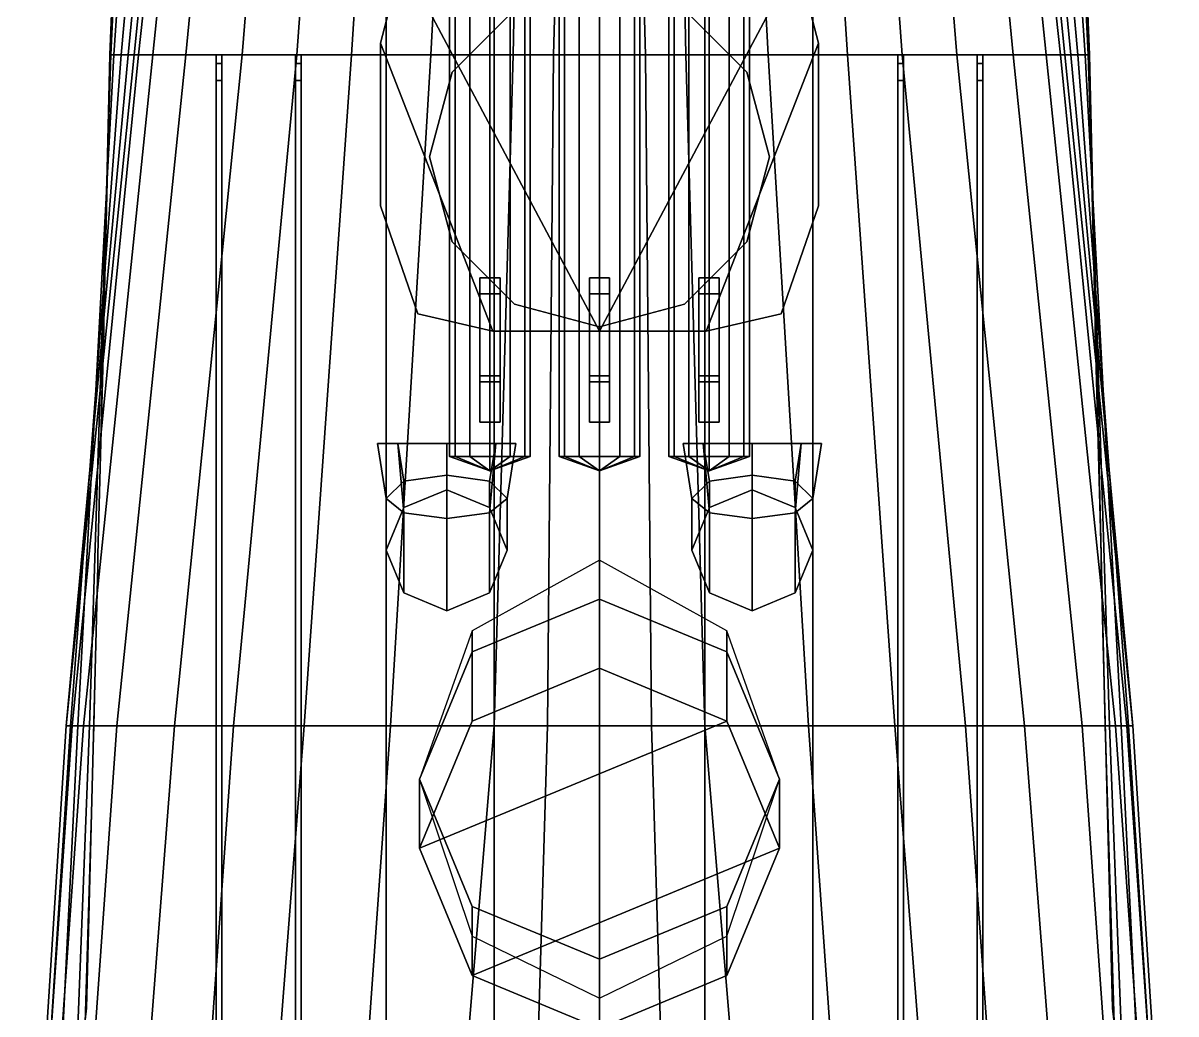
# Model space of a CAD drawing. Header units: millimetres. Extents: x -5 to 5, y -86 to 49.
# Drawn here: x -4 to 4, y 13.91 to 20.79 of the extents above; entities that cross this region are included whole.
import ezdxf

# ---------------------------------------------------------------- set-up
doc = ezdxf.new("R2010")
doc.units = ezdxf.units.MM
for name, color, linetype in [('deck', 3, 'Continuous'), ('drawing', 9, 'Continuous'), ('h2', 6, 'Continuous'), ('railings', 6, 'Continuous'), ('rails', 4, 'Continuous'), ('superstructure', 2, 'Continuous'), ('turret', 2, 'Continuous')]:
    doc.layers.add(name, color=color, linetype=linetype)

msp = doc.modelspace()

# ---------------------------------------------------------------- linework, layer by layer
for points in [[(0, 20.57, -3.3), (0, 25.23, -3.21), (0.19, 25.23, -3.21), (0.32, 20.57, -3.21)], [(0.32, 20.57, -3.21), (0.19, 25.23, -3.21), (0.51, 25.23, -3.12), (0.6, 20.57, -3.12)], [(0.6, 20.57, -3.12), (0.51, 25.23, -3.12), (0.92, 25.23, -2.9), (1.17, 20.57, -2.9)], [(1.17, 20.57, -2.9), (0.92, 25.23, -2.9), (1.42, 25.23, -2.61), (1.72, 20.57, -2.61)], [(1.72, 20.57, -2.61), (1.42, 25.23, -2.61), (1.76, 25.23, -2.29), (2.1, 20.57, -2.29)], [(2.1, 20.57, -2.29), (1.76, 25.23, -2.29), (2.1, 25.23, -1.91), (2.48, 20.57, -1.91)], [(2.48, 20.57, -1.91), (2.1, 25.23, -1.91), (2.42, 25.23, -1.38), (2.87, 20.57, -1.38)], [(2.87, 20.57, -1.38), (2.42, 25.23, -1.38), (2.62, 25.23, -0.83), (3.1, 20.57, -0.83)], [(3.1, 20.57, -0.83), (2.62, 25.23, -0.83), (2.69, 25.23, -0.53), (3.2, 20.57, -0.53)], [(3.2, 20.57, -0.53), (2.69, 25.23, -0.53), (2.76, 25.23, -0.25), (3.23, 20.57, -0.25)], [(3.23, 20.57, -0.25), (2.76, 25.23, -0.25), (2.82, 25.23), (3.27, 20.57)], [(3.27, 20.57), (2.82, 25.23), (2.9, 25.23, 0.42), (3.32, 20.57, 0.42)], [(3.32, 20.57, 0.42), (2.9, 25.23, 0.42), (3.05, 25.23, 1.35), (3.37, 20.57, 1.35)], [(3.37, 20.57, 1.35), (3.05, 25.23, 1.35), (3.17, 25.23, 2.2), (3.39, 20.57, 2.2)], [(3.39, 20.57, 2.2), (3.17, 25.23, 2.2), (3.21, 25.23, 2.54), (3.4, 20.57, 2.54)], [(-1.48, -24.92, 18.17), (-1.48, 22.95, 18.14), (-1.48, 22.95, 18.08), (-1.48, -24.92, 18.11)], [(-1.48, -24.92, 18.11), (-1.48, 22.95, 18.08), (-1.48, 22.95, 18.14), (-1.48, -24.92, 18.17)], [(1.48, -24.92, 18.17), (1.48, 22.95, 18.14), (1.48, 22.95, 18.08), (1.48, -24.92, 18.11)], [(1.48, -24.92, 18.11), (1.48, 22.95, 18.08), (1.48, 22.95, 18.14), (1.48, -24.92, 18.17)], [(-0.73, -25.77, 24.88), (-0.73, 22.13, 24.88), (-0.73, 22.13, 24.84), (-0.73, -25.77, 24.84)], [(-0.73, -25.77, 24.84), (-0.73, 22.13, 24.84), (-0.73, 22.13, 24.88), (-0.73, -25.77, 24.88)], [(0.73, -25.77, 24.88), (0.73, 22.13, 24.88), (0.73, 22.13, 24.84), (0.73, -25.77, 24.84)], [(0.73, -25.77, 24.84), (0.73, 22.13, 24.84), (0.73, 22.13, 24.88), (0.73, -25.77, 24.88)], [(0, -26.11, 26.91), (0, 21.81, 27.02), (0, 21.82, 26.98), (0, -26.11, 26.87)], [(0, -26.11, 26.87), (0, 21.82, 26.98), (0, 21.81, 27.02), (0, -26.11, 26.91)], [(0, 15.91, -3.3), (0, 20.57, -3.3), (0.32, 20.57, -3.21), (0.36, 15.91, -3.21)], [(0.36, 15.91, -3.21), (0.32, 20.57, -3.21), (0.6, 20.57, -3.12), (0.73, 15.91, -3.12)], [(0.73, 15.91, -3.12), (0.6, 20.57, -3.12), (1.17, 20.57, -2.9), (1.45, 15.91, -2.9)], [(1.45, 15.91, -2.9), (1.17, 20.57, -2.9), (1.72, 20.57, -2.61), (2.05, 15.91, -2.61)], [(2.05, 15.91, -2.61), (1.72, 20.57, -2.61), (2.1, 20.57, -2.29), (2.54, 15.91, -2.29)], [(2.54, 15.91, -2.29), (2.1, 20.57, -2.29), (2.48, 20.57, -1.91), (2.95, 15.91, -1.91)], [(2.95, 15.91, -1.91), (2.48, 20.57, -1.91), (2.87, 20.57, -1.38), (3.35, 15.91, -1.38)], [(3.35, 15.91, -1.38), (2.87, 20.57, -1.38), (3.1, 20.57, -0.83), (3.58, 15.91, -0.83)], [(3.58, 15.91, -0.83), (3.1, 20.57, -0.83), (3.2, 20.57, -0.53), (3.66, 15.91, -0.53)], [(3.66, 15.91, -0.53), (3.2, 20.57, -0.53), (3.23, 20.57, -0.25), (3.7, 15.91, -0.25)], [(3.7, 15.91, -0.25), (3.23, 20.57, -0.25), (3.27, 20.57), (3.7, 15.91)], [(3.7, 15.91), (3.27, 20.57), (3.32, 20.57, 0.42), (3.67, 15.91, 0.42)], [(3.67, 15.91, 0.42), (3.32, 20.57, 0.42), (3.37, 20.57, 1.35), (3.62, 15.91, 1.35)], [(3.62, 15.91, 1.35), (3.37, 20.57, 1.35), (3.39, 20.57, 2.2), (3.54, 15.91, 2.2)], [(3.54, 15.91, 2.2), (3.39, 20.57, 2.2), (3.4, 20.57, 2.54), (3.51, 15.91, 2.54)], [(0, 11.25, -3.3), (0, 15.91, -3.3), (0.36, 15.91, -3.21), (0.5, 11.25, -3.21)], [(0.5, 11.25, -3.21), (0.36, 15.91, -3.21), (0.73, 15.91, -3.12), (1.12, 11.25, -3.12)], [(1.12, 11.25, -3.12), (0.73, 15.91, -3.12), (1.45, 15.91, -2.9), (1.78, 11.25, -2.9)], [(1.78, 11.25, -2.9), (1.45, 15.91, -2.9), (2.05, 15.91, -2.61), (2.41, 11.25, -2.61)], [(2.41, 11.25, -2.61), (2.05, 15.91, -2.61), (2.54, 15.91, -2.29), (2.87, 11.25, -2.29)], [(2.87, 11.25, -2.29), (2.54, 15.91, -2.29), (2.95, 15.91, -1.91), (3.31, 11.25, -1.91)], [(3.31, 11.25, -1.91), (2.95, 15.91, -1.91), (3.35, 15.91, -1.38), (3.68, 11.25, -1.38)], [(3.68, 11.25, -1.38), (3.35, 15.91, -1.38), (3.58, 15.91, -0.83), (3.91, 11.25, -0.83)], [(3.72, 11.25, 2.2), (3.54, 15.91, 2.2), (3.51, 15.91, 2.54), (3.65, 11.25, 2.54)], [(3.85, 11.25, 1.35), (3.62, 15.91, 1.35), (3.54, 15.91, 2.2), (3.72, 11.25, 2.2)], [(3.91, 11.25, -0.83), (3.58, 15.91, -0.83), (3.66, 15.91, -0.53), (3.98, 11.25, -0.53)], [(3.97, 11.25, 0.42), (3.67, 15.91, 0.42), (3.62, 15.91, 1.35), (3.85, 11.25, 1.35)], [(3.98, 11.25, -0.53), (3.66, 15.91, -0.53), (3.7, 15.91, -0.25), (4, 11.25, -0.25)], [(4, 11.25), (3.7, 15.91), (3.67, 15.91, 0.42), (3.97, 11.25, 0.42)], [(4, 11.25, -0.25), (3.7, 15.91, -0.25), (3.7, 15.91), (4, 11.25)]]:
    msp.add_3dface(points)
at = {"layer": 'deck', "color": 3}
for points in [[(3.4, 20.57, 2.54), (3.3172, 22.6, 2.54), (-3.3172, 22.6, 2.54), (-3.4, 20.57, 2.54)], [(3.51, 15.91, 2.54), (3.4, 20.57, 2.54), (-3.4, 20.57, 2.54), (-3.51, 15.91, 2.54)], [(3.65, 11.25, 2.54), (3.51, 15.91, 2.54), (-3.51, 15.91, 2.54), (-3.65, 11.25, 2.54)]]:
    msp.add_3dface(points, dxfattribs=at)
at = {"layer": 'drawing', "extrusion": (1, -1.22461e-16, 0)}
msp.add_line((0, -48.93, -5.93), (0, 48.93, -5.93), dxfattribs=at)
at = {"layer": 'h2'}
for points in [[(-3.39, 20.57, 2.2), (-3.17, 25.23, 2.2), (-3.21, 25.23, 2.54), (-3.4, 20.57, 2.54)], [(-3.37, 20.57, 1.35), (-3.05, 25.23, 1.35), (-3.17, 25.23, 2.2), (-3.39, 20.57, 2.2)], [(-3.32, 20.57, 0.42), (-2.9, 25.23, 0.42), (-3.05, 25.23, 1.35), (-3.37, 20.57, 1.35)], [(-3.27, 20.57), (-2.82, 25.23), (-2.9, 25.23, 0.42), (-3.32, 20.57, 0.42)], [(-3.23, 20.57, -0.25), (-2.76, 25.23, -0.25), (-2.82, 25.23), (-3.27, 20.57)], [(-3.2, 20.57, -0.53), (-2.69, 25.23, -0.53), (-2.76, 25.23, -0.25), (-3.23, 20.57, -0.25)], [(-3.1, 20.57, -0.83), (-2.62, 25.23, -0.83), (-2.69, 25.23, -0.53), (-3.2, 20.57, -0.53)], [(-2.87, 20.57, -1.38), (-2.42, 25.23, -1.38), (-2.62, 25.23, -0.83), (-3.1, 20.57, -0.83)], [(-2.48, 20.57, -1.91), (-2.1, 25.23, -1.91), (-2.42, 25.23, -1.38), (-2.87, 20.57, -1.38)], [(-2.1, 20.57, -2.29), (-1.76, 25.23, -2.29), (-2.1, 25.23, -1.91), (-2.48, 20.57, -1.91)], [(-1.72, 20.57, -2.61), (-1.42, 25.23, -2.61), (-1.76, 25.23, -2.29), (-2.1, 20.57, -2.29)], [(-1.17, 20.57, -2.9), (-0.92, 25.23, -2.9), (-1.42, 25.23, -2.61), (-1.72, 20.57, -2.61)], [(-0.6, 20.57, -3.12), (-0.51, 25.23, -3.12), (-0.92, 25.23, -2.9), (-1.17, 20.57, -2.9)], [(-0.32, 20.57, -3.21), (-0.19, 25.23, -3.21), (-0.51, 25.23, -3.12), (-0.6, 20.57, -3.12)], [(0, 20.57, -3.3), (0, 25.23, -3.21), (-0.19, 25.23, -3.21), (-0.32, 20.57, -3.21)], [(-3.7, 15.91), (-3.27, 20.57), (-3.32, 20.57, 0.42), (-3.67, 15.91, 0.42)], [(-3.7, 15.91, -0.25), (-3.23, 20.57, -0.25), (-3.27, 20.57), (-3.7, 15.91)], [(-3.66, 15.91, -0.53), (-3.2, 20.57, -0.53), (-3.23, 20.57, -0.25), (-3.7, 15.91, -0.25)], [(-3.67, 15.91, 0.42), (-3.32, 20.57, 0.42), (-3.37, 20.57, 1.35), (-3.62, 15.91, 1.35)], [(-3.58, 15.91, -0.83), (-3.1, 20.57, -0.83), (-3.2, 20.57, -0.53), (-3.66, 15.91, -0.53)], [(-3.62, 15.91, 1.35), (-3.37, 20.57, 1.35), (-3.39, 20.57, 2.2), (-3.54, 15.91, 2.2)], [(-3.35, 15.91, -1.38), (-2.87, 20.57, -1.38), (-3.1, 20.57, -0.83), (-3.58, 15.91, -0.83)], [(-3.54, 15.91, 2.2), (-3.39, 20.57, 2.2), (-3.4, 20.57, 2.54), (-3.51, 15.91, 2.54)], [(-2.95, 15.91, -1.91), (-2.48, 20.57, -1.91), (-2.87, 20.57, -1.38), (-3.35, 15.91, -1.38)], [(-2.54, 15.91, -2.29), (-2.1, 20.57, -2.29), (-2.48, 20.57, -1.91), (-2.95, 15.91, -1.91)], [(-2.05, 15.91, -2.61), (-1.72, 20.57, -2.61), (-2.1, 20.57, -2.29), (-2.54, 15.91, -2.29)], [(-1.45, 15.91, -2.9), (-1.17, 20.57, -2.9), (-1.72, 20.57, -2.61), (-2.05, 15.91, -2.61)], [(-0.73, 15.91, -3.12), (-0.6, 20.57, -3.12), (-1.17, 20.57, -2.9), (-1.45, 15.91, -2.9)], [(-0.36, 15.91, -3.21), (-0.32, 20.57, -3.21), (-0.6, 20.57, -3.12), (-0.73, 15.91, -3.12)], [(0, 15.91, -3.3), (0, 20.57, -3.3), (-0.32, 20.57, -3.21), (-0.36, 15.91, -3.21)], [(-4, 11.25), (-3.7, 15.91), (-3.67, 15.91, 0.42), (-3.97, 11.25, 0.42)], [(-4, 11.25, -0.25), (-3.7, 15.91, -0.25), (-3.7, 15.91), (-4, 11.25)], [(-3.98, 11.25, -0.53), (-3.66, 15.91, -0.53), (-3.7, 15.91, -0.25), (-4, 11.25, -0.25)], [(-3.91, 11.25, -0.83), (-3.58, 15.91, -0.83), (-3.66, 15.91, -0.53), (-3.98, 11.25, -0.53)], [(-3.97, 11.25, 0.42), (-3.67, 15.91, 0.42), (-3.62, 15.91, 1.35), (-3.85, 11.25, 1.35)], [(-3.68, 11.25, -1.38), (-3.35, 15.91, -1.38), (-3.58, 15.91, -0.83), (-3.91, 11.25, -0.83)], [(-3.85, 11.25, 1.35), (-3.62, 15.91, 1.35), (-3.54, 15.91, 2.2), (-3.72, 11.25, 2.2)], [(-3.72, 11.25, 2.2), (-3.54, 15.91, 2.2), (-3.51, 15.91, 2.54), (-3.65, 11.25, 2.54)], [(-3.31, 11.25, -1.91), (-2.95, 15.91, -1.91), (-3.35, 15.91, -1.38), (-3.68, 11.25, -1.38)], [(-2.87, 11.25, -2.29), (-2.54, 15.91, -2.29), (-2.95, 15.91, -1.91), (-3.31, 11.25, -1.91)], [(-2.41, 11.25, -2.61), (-2.05, 15.91, -2.61), (-2.54, 15.91, -2.29), (-2.87, 11.25, -2.29)], [(-1.78, 11.25, -2.9), (-1.45, 15.91, -2.9), (-2.05, 15.91, -2.61), (-2.41, 11.25, -2.61)], [(-1.12, 11.25, -3.12), (-0.73, 15.91, -3.12), (-1.45, 15.91, -2.9), (-1.78, 11.25, -2.9)], [(-0.5, 11.25, -3.21), (-0.36, 15.91, -3.21), (-0.73, 15.91, -3.12), (-1.12, 11.25, -3.12)], [(0, 11.25, -3.3), (0, 15.91, -3.3), (-0.36, 15.91, -3.21), (-0.5, 11.25, -3.21)]]:
    msp.add_3dface(points, dxfattribs=at)
at = {"layer": 'railings'}
for points in [[(-3.39, 20.75, 2.54), (-3.38, 20.83, 2.54), (-3.38, 20.83, 3.69), (-3.39, 20.75, 3.69)], [(-3.39, 20.75, 3.69), (-3.38, 20.83, 3.69), (-3.38, 20.83, 2.54), (-3.39, 20.75, 2.54)], [(3.39, 20.75, 2.54), (3.38, 20.83, 2.54), (3.38, 20.83, 3.69), (3.39, 20.75, 3.69)], [(3.39, 20.75, 3.69), (3.38, 20.83, 3.69), (3.38, 20.83, 2.54), (3.39, 20.75, 2.54)], [(-3.44, 18.73, 3.15), (-3.44, 18.73, 3.18), (-3.39, 20.75, 3.18), (-3.39, 20.75, 3.15)], [(-3.39, 20.75, 3.15), (-3.39, 20.75, 3.18), (-3.44, 18.73, 3.18), (-3.44, 18.73, 3.15)], [(-3.39, 20.75, 3.66), (-3.39, 20.75, 3.69), (-3.44, 18.73, 3.69), (-3.44, 18.73, 3.66)], [(-3.44, 18.73, 3.66), (-3.44, 18.73, 3.69), (-3.39, 20.75, 3.69), (-3.39, 20.75, 3.66)], [(3.39, 20.75, 3.66), (3.39, 20.75, 3.69), (3.44, 18.73, 3.69), (3.44, 18.73, 3.66)], [(3.44, 18.73, 3.66), (3.44, 18.73, 3.69), (3.39, 20.75, 3.69), (3.39, 20.75, 3.66)], [(3.39, 20.75, 3.15), (3.39, 20.75, 3.18), (3.44, 18.73, 3.18), (3.44, 18.73, 3.15)], [(3.44, 18.73, 3.15), (3.44, 18.73, 3.18), (3.39, 20.75, 3.18), (3.39, 20.75, 3.15)], [(-3.44, 18.65, 3.69), (-3.44, 18.73, 3.69), (-3.44, 18.73, 2.54), (-3.44, 18.65, 2.54)], [(-3.44, 18.65, 2.54), (-3.44, 18.73, 2.54), (-3.44, 18.73, 3.69), (-3.44, 18.65, 3.69)], [(3.44, 18.65, 2.54), (3.44, 18.73, 2.54), (3.44, 18.73, 3.69), (3.44, 18.65, 3.69)], [(3.44, 18.65, 3.69), (3.44, 18.73, 3.69), (3.44, 18.73, 2.54), (3.44, 18.65, 2.54)], [(-3.44, 18.65, 3.15), (-3.44, 18.65, 3.18), (-3.48, 17.1, 3.18), (-3.48, 17.1, 3.15)], [(-3.48, 17.1, 3.15), (-3.48, 17.1, 3.18), (-3.44, 18.65, 3.18), (-3.44, 18.65, 3.15)], [(-3.48, 17.1, 3.66), (-3.48, 17.1, 3.69), (-3.44, 18.65, 3.69), (-3.44, 18.65, 3.66)], [(-3.44, 18.65, 3.66), (-3.44, 18.65, 3.69), (-3.48, 17.1, 3.69), (-3.48, 17.1, 3.66)], [(3.48, 17.1, 3.66), (3.48, 17.1, 3.69), (3.44, 18.65, 3.69), (3.44, 18.65, 3.66)], [(3.44, 18.65, 3.66), (3.44, 18.65, 3.69), (3.48, 17.1, 3.69), (3.48, 17.1, 3.66)], [(3.48, 17.1, 3.15), (3.48, 17.1, 3.18), (3.44, 18.65, 3.18), (3.44, 18.65, 3.15)], [(3.44, 18.65, 3.15), (3.44, 18.65, 3.18), (3.48, 17.1, 3.18), (3.48, 17.1, 3.15)], [(-3.48, 17.02, 2.54), (-3.48, 17.1, 2.54), (-3.48, 17.1, 3.69), (-3.48, 17.02, 3.69)], [(-3.48, 17.02, 3.69), (-3.48, 17.1, 3.69), (-3.48, 17.1, 2.54), (-3.48, 17.02, 2.54)], [(3.48, 17.02, 3.69), (3.48, 17.1, 3.69), (3.48, 17.1, 2.54), (3.48, 17.02, 2.54)], [(3.48, 17.02, 2.54), (3.48, 17.1, 2.54), (3.48, 17.1, 3.69), (3.48, 17.02, 3.69)], [(-3.56, 13.95, 3.15), (-3.56, 13.95, 3.18), (-3.48, 17.02, 3.18), (-3.48, 17.02, 3.15)], [(-3.48, 17.02, 3.15), (-3.48, 17.02, 3.18), (-3.56, 13.95, 3.18), (-3.56, 13.95, 3.15)], [(-3.48, 17.02, 3.66), (-3.48, 17.02, 3.69), (-3.56, 13.95, 3.69), (-3.56, 13.95, 3.66)], [(-3.56, 13.95, 3.66), (-3.56, 13.95, 3.69), (-3.48, 17.02, 3.69), (-3.48, 17.02, 3.66)], [(3.48, 17.02, 3.66), (3.48, 17.02, 3.69), (3.56, 13.95, 3.69), (3.56, 13.95, 3.66)], [(3.56, 13.95, 3.66), (3.56, 13.95, 3.69), (3.48, 17.02, 3.69), (3.48, 17.02, 3.66)], [(3.48, 17.02, 3.15), (3.48, 17.02, 3.18), (3.56, 13.95, 3.18), (3.56, 13.95, 3.15)], [(3.56, 13.95, 3.15), (3.56, 13.95, 3.18), (3.48, 17.02, 3.18), (3.48, 17.02, 3.15)], [(-3.57, 13.87, 3.69), (-3.56, 13.95, 3.69), (-3.56, 13.95, 2.54), (-3.57, 13.87, 2.54)], [(-3.57, 13.87, 2.54), (-3.56, 13.95, 2.54), (-3.56, 13.95, 3.69), (-3.57, 13.87, 3.69)], [(3.57, 13.87, 2.54), (3.56, 13.95, 2.54), (3.56, 13.95, 3.69), (3.57, 13.87, 3.69)], [(3.57, 13.87, 3.69), (3.56, 13.95, 3.69), (3.56, 13.95, 2.54), (3.57, 13.87, 2.54)]]:
    msp.add_3dface(points, dxfattribs=at)
at = {"layer": 'rails'}
for points in [[(-2.66, 20.39, 2.62), (-2.66, 20.57, 2.54), (-2.66, 15.91, 2.54), (-2.66, 15.91, 2.62)], [(-2.66, 20.57, 2.7), (-2.66, 20.57, 2.54), (-2.66, 20.39, 2.62), (-2.66, 20.51, 2.7)], [(-2.62, 20.51, 2.7), (-2.62, 20.57, 2.7), (-2.66, 20.57, 2.7), (-2.66, 20.51, 2.7)], [(-2.62, 20.57, 2.7), (-2.62, 20.57, 2.54), (-2.66, 20.57, 2.54), (-2.66, 20.57, 2.7)], [(-2.62, 15.91, 2.54), (-2.62, 20.57, 2.54), (-2.62, 20.39, 2.62), (-2.62, 15.91, 2.62)], [(-2.62, 20.39, 2.62), (-2.62, 20.57, 2.54), (-2.62, 20.57, 2.7), (-2.62, 20.51, 2.7)], [(-2.11, 20.39, 2.62), (-2.11, 20.57, 2.54), (-2.11, 15.91, 2.54), (-2.11, 15.91, 2.62)], [(-2.07, 20.51, 2.7), (-2.07, 20.57, 2.7), (-2.11, 20.57, 2.7), (-2.11, 20.51, 2.7)], [(-2.07, 20.57, 2.7), (-2.07, 20.57, 2.54), (-2.11, 20.57, 2.54), (-2.11, 20.57, 2.7)], [(-2.11, 20.57, 2.7), (-2.11, 20.57, 2.54), (-2.11, 20.39, 2.62), (-2.11, 20.51, 2.7)], [(-2.07, 15.91, 2.54), (-2.07, 20.57, 2.54), (-2.07, 20.39, 2.62), (-2.07, 15.91, 2.62)], [(-2.07, 20.39, 2.62), (-2.07, 20.57, 2.54), (-2.07, 20.57, 2.7), (-2.07, 20.51, 2.7)], [(2.07, 20.39, 2.62), (2.07, 20.57, 2.54), (2.07, 15.91, 2.54), (2.07, 15.91, 2.62)], [(2.11, 20.51, 2.7), (2.11, 20.57, 2.7), (2.07, 20.57, 2.7), (2.07, 20.51, 2.7)], [(2.11, 20.57, 2.7), (2.11, 20.57, 2.54), (2.07, 20.57, 2.54), (2.07, 20.57, 2.7)], [(2.07, 20.57, 2.7), (2.07, 20.57, 2.54), (2.07, 20.39, 2.62), (2.07, 20.51, 2.7)], [(2.11, 15.91, 2.54), (2.11, 20.57, 2.54), (2.11, 20.39, 2.62), (2.11, 15.91, 2.62)], [(2.11, 20.39, 2.62), (2.11, 20.57, 2.54), (2.11, 20.57, 2.7), (2.11, 20.51, 2.7)], [(2.62, 20.39, 2.62), (2.62, 20.57, 2.54), (2.62, 15.91, 2.54), (2.62, 15.91, 2.62)], [(2.66, 20.51, 2.7), (2.66, 20.57, 2.7), (2.62, 20.57, 2.7), (2.62, 20.51, 2.7)], [(2.66, 20.57, 2.7), (2.66, 20.57, 2.54), (2.62, 20.57, 2.54), (2.62, 20.57, 2.7)], [(2.62, 20.57, 2.7), (2.62, 20.57, 2.54), (2.62, 20.39, 2.62), (2.62, 20.51, 2.7)], [(2.66, 15.91, 2.54), (2.66, 20.57, 2.54), (2.66, 20.39, 2.62), (2.66, 15.91, 2.62)], [(2.66, 20.39, 2.62), (2.66, 20.57, 2.54), (2.66, 20.57, 2.7), (2.66, 20.51, 2.7)], [(-2.66, 20.51, 2.7), (-2.66, 20.39, 2.62), (-2.62, 20.39, 2.62), (-2.62, 20.51, 2.7)], [(-2.11, 20.51, 2.7), (-2.11, 20.39, 2.62), (-2.07, 20.39, 2.62), (-2.07, 20.51, 2.7)], [(2.07, 20.51, 2.7), (2.07, 20.39, 2.62), (2.11, 20.39, 2.62), (2.11, 20.51, 2.7)], [(2.62, 20.51, 2.7), (2.62, 20.39, 2.62), (2.66, 20.39, 2.62), (2.66, 20.51, 2.7)], [(-2.62, 15.91, 2.62), (-2.62, 20.39, 2.62), (-2.66, 20.39, 2.62), (-2.66, 15.91, 2.62)], [(-2.07, 15.91, 2.62), (-2.07, 20.39, 2.62), (-2.11, 20.39, 2.62), (-2.11, 15.91, 2.62)], [(2.11, 15.91, 2.62), (2.11, 20.39, 2.62), (2.07, 20.39, 2.62), (2.07, 15.91, 2.62)], [(2.66, 15.91, 2.62), (2.66, 20.39, 2.62), (2.62, 20.39, 2.62), (2.62, 15.91, 2.62)], [(-2.66, 15.91, 2.62), (-2.66, 15.91, 2.54), (-2.66, 11.25, 2.54), (-2.66, 11.25, 2.62)], [(-2.62, 11.25, 2.62), (-2.62, 15.91, 2.62), (-2.66, 15.91, 2.62), (-2.66, 11.25, 2.62)], [(-2.62, 11.25, 2.54), (-2.62, 15.91, 2.54), (-2.62, 15.91, 2.62), (-2.62, 11.25, 2.62)], [(-2.11, 15.91, 2.62), (-2.11, 15.91, 2.54), (-2.11, 11.25, 2.54), (-2.11, 11.25, 2.62)], [(-2.07, 11.25, 2.62), (-2.07, 15.91, 2.62), (-2.11, 15.91, 2.62), (-2.11, 11.25, 2.62)], [(-2.07, 11.25, 2.54), (-2.07, 15.91, 2.54), (-2.07, 15.91, 2.62), (-2.07, 11.25, 2.62)], [(2.07, 15.91, 2.62), (2.07, 15.91, 2.54), (2.07, 11.25, 2.54), (2.07, 11.25, 2.62)], [(2.11, 11.25, 2.62), (2.11, 15.91, 2.62), (2.07, 15.91, 2.62), (2.07, 11.25, 2.62)], [(2.11, 11.25, 2.54), (2.11, 15.91, 2.54), (2.11, 15.91, 2.62), (2.11, 11.25, 2.62)], [(2.66, 11.25, 2.62), (2.66, 15.91, 2.62), (2.62, 15.91, 2.62), (2.62, 11.25, 2.62)], [(2.62, 15.91, 2.62), (2.62, 15.91, 2.54), (2.62, 11.25, 2.54), (2.62, 11.25, 2.62)], [(2.66, 11.25, 2.54), (2.66, 15.91, 2.54), (2.66, 15.91, 2.62), (2.66, 11.25, 2.62)]]:
    msp.add_3dface(points, dxfattribs=at)
at = {"layer": 'superstructure'}
for points in [[(1.48, -8.59, 3.44), (1.48, 23.67, 3.44), (-1.48, 23.67, 3.44), (-1.48, -8.59, 3.44)], [(-1.48, 23.67, 3.44), (-1.48, 23.67, 2.54), (-1.48, 20.57, 2.54), (-1.48, 15.91, 3.44)], [(1.48, 20.57, 2.54), (1.48, 23.67, 2.54), (1.48, 23.67, 3.44), (1.48, 15.91, 3.44)], [(-1.48, 15.91, 3.44), (-1.48, 20.57, 2.54), (-1.48, 15.91, 2.54), (-1.48, 15.91, 3.44)], [(1.48, 15.91, 2.54), (1.48, 20.57, 2.54), (1.48, 15.91, 3.44)], [(-1.4, 17.87, 5.39), (-1.54, 17.87, 5.01), (-1.48, 17.49, 5.01), (-1.357, 17.39, 5.39)], [(-1.54, 17.87, 5.01), (-1.4, 17.87, 4.61), (-1.357, 17.61, 4.61), (-1.48, 17.49, 5.01)], [(-1.06, 17.87, 5.53), (-1.4, 17.87, 5.39), (-1.357, 17.39, 5.39), (-1.06, 17.35, 5.53)], [(-1.4, 17.87, 4.61), (-1.06, 17.87, 4.47), (-1.06, 17.65, 4.47), (-1.357, 17.61, 4.61)], [(-0.72, 17.87, 5.39), (-1.06, 17.87, 5.53), (-1.06, 17.35, 5.53), (-0.763, 17.39, 5.39)], [(-1.06, 17.87, 4.47), (-0.72, 17.87, 4.61), (-0.763, 17.61, 4.61), (-1.06, 17.65, 4.47)], [(-0.58, 17.87, 5.01), (-0.72, 17.87, 5.39), (-0.763, 17.39, 5.39), (-0.64, 17.49, 5.01)], [(-0.72, 17.87, 4.61), (-0.58, 17.87, 5.01), (-0.64, 17.49, 5.01), (-0.763, 17.61, 4.61)], [(0.58, 17.87, 5.01), (0.72, 17.87, 4.61), (0.763, 17.61, 4.61), (0.64, 17.49, 5.01)], [(0.72, 17.87, 5.39), (0.58, 17.87, 5.01), (0.64, 17.49, 5.01), (0.763, 17.39, 5.39)], [(0.72, 17.87, 4.61), (1.06, 17.87, 4.47), (1.06, 17.65, 4.47), (0.763, 17.61, 4.61)], [(1.06, 17.87, 5.53), (0.72, 17.87, 5.39), (0.763, 17.39, 5.39), (1.06, 17.35, 5.53)], [(1.06, 17.87, 4.47), (1.4, 17.87, 4.61), (1.357, 17.61, 4.61), (1.06, 17.65, 4.47)], [(1.4, 17.87, 5.39), (1.06, 17.87, 5.53), (1.06, 17.35, 5.53), (1.357, 17.39, 5.39)], [(1.4, 17.87, 4.61), (1.54, 17.87, 5.01), (1.48, 17.49, 5.01), (1.357, 17.61, 4.61)], [(1.54, 17.87, 5.01), (1.4, 17.87, 5.39), (1.357, 17.39, 5.39), (1.48, 17.49, 5.01)], [(-1.357, 17.427, 4.31), (-1.48, 17.13, 4.59), (-1.48, 17.49, 5.01), (-1.357, 17.61, 4.61)], [(-1.06, 17.55, 4.21), (-1.357, 17.427, 4.31), (-1.357, 17.61, 4.61), (-1.06, 17.65, 4.47)], [(-0.763, 17.427, 4.31), (-1.06, 17.55, 4.21), (-1.06, 17.65, 4.47), (-0.763, 17.61, 4.61)], [(-0.64, 17.13, 4.59), (-0.763, 17.427, 4.31), (-0.763, 17.61, 4.61), (-0.64, 17.49, 5.01)], [(0.763, 17.427, 4.31), (0.64, 17.13, 4.59), (0.64, 17.49, 5.01), (0.763, 17.61, 4.61)], [(1.06, 17.55, 4.21), (0.763, 17.427, 4.31), (0.763, 17.61, 4.61), (1.06, 17.65, 4.47)], [(1.357, 17.427, 4.31), (1.06, 17.55, 4.21), (1.06, 17.65, 4.47), (1.357, 17.61, 4.61)], [(1.48, 17.13, 4.59), (1.357, 17.427, 4.31), (1.357, 17.61, 4.61), (1.48, 17.49, 5.01)], [(-1.06, 17.55, 3.44), (-1.357, 17.427, 3.44), (-1.357, 17.427, 4.31), (-1.06, 17.55, 4.21)], [(-0.763, 17.427, 3.44), (-1.06, 17.55, 3.44), (-1.06, 17.55, 4.21), (-0.763, 17.427, 4.31)], [(1.06, 17.55, 3.44), (0.763, 17.427, 3.44), (0.763, 17.427, 4.31), (1.06, 17.55, 4.21)], [(1.357, 17.427, 3.44), (1.06, 17.55, 3.44), (1.06, 17.55, 4.21), (1.357, 17.427, 4.31)], [(-1.48, 17.13, 4.59), (-1.357, 16.833, 4.85), (-1.357, 17.39, 5.39), (-1.48, 17.49, 5.01)], [(-0.763, 16.833, 4.85), (-0.64, 17.13, 4.59), (-0.64, 17.49, 5.01), (-0.763, 17.39, 5.39)], [(0.64, 17.13, 4.59), (0.763, 16.833, 4.85), (0.763, 17.39, 5.39), (0.64, 17.49, 5.01)], [(1.357, 16.833, 4.85), (1.48, 17.13, 4.59), (1.48, 17.49, 5.01), (1.357, 17.39, 5.39)], [(-1.357, 17.427, 3.44), (-1.48, 17.13, 3.44), (-1.48, 17.13, 4.59), (-1.357, 17.427, 4.31)], [(-1.357, 16.833, 4.85), (-1.06, 16.71, 4.95), (-1.06, 17.35, 5.53), (-1.357, 17.39, 5.39)], [(-1.06, 16.71, 4.95), (-0.763, 16.833, 4.85), (-0.763, 17.39, 5.39), (-1.06, 17.35, 5.53)], [(-0.64, 17.13, 3.44), (-0.763, 17.427, 3.44), (-0.763, 17.427, 4.31), (-0.64, 17.13, 4.59)], [(0.763, 17.427, 3.44), (0.64, 17.13, 3.44), (0.64, 17.13, 4.59), (0.763, 17.427, 4.31)], [(0.763, 16.833, 4.85), (1.06, 16.71, 4.95), (1.06, 17.35, 5.53), (0.763, 17.39, 5.39)], [(1.06, 16.71, 4.95), (1.357, 16.833, 4.85), (1.357, 17.39, 5.39), (1.06, 17.35, 5.53)], [(1.48, 17.13, 3.44), (1.357, 17.427, 3.44), (1.357, 17.427, 4.31), (1.48, 17.13, 4.59)], [(-1.48, 17.13, 3.44), (-1.357, 16.833, 3.44), (-1.357, 16.833, 4.85), (-1.48, 17.13, 4.59)], [(-0.763, 16.833, 3.44), (-0.64, 17.13, 3.44), (-0.64, 17.13, 4.59), (-0.763, 16.833, 4.85)], [(0.64, 17.13, 3.44), (0.763, 16.833, 3.44), (0.763, 16.833, 4.85), (0.64, 17.13, 4.59)], [(1.357, 16.833, 3.44), (1.48, 17.13, 3.44), (1.48, 17.13, 4.59), (1.357, 16.833, 4.85)], [(0, 17.06, 3.44), (-0.8839, 16.57, 3.44), (-0.8839, 16.4239, 4.53), (0, 16.79, 4.57)], [(0.8839, 16.57, 3.44), (0, 17.06, 3.44), (0, 16.79, 4.57), (0.8839, 16.4239, 4.53)], [(-1.357, 16.833, 3.44), (-1.06, 16.71, 3.44), (-1.06, 16.71, 4.95), (-1.357, 16.833, 4.85)], [(-1.06, 16.71, 3.44), (-0.763, 16.833, 3.44), (-0.763, 16.833, 4.85), (-1.06, 16.71, 4.95)], [(0.763, 16.833, 3.44), (1.06, 16.71, 3.44), (1.06, 16.71, 4.95), (0.763, 16.833, 4.85)], [(1.06, 16.71, 3.44), (1.357, 16.833, 3.44), (1.357, 16.833, 4.85), (1.06, 16.71, 4.95)], [(0, 16.79, 4.57), (-0.8839, 16.4239, 4.53), (-0.8839, 15.9439, 9.32), (0, 16.31, 9.32)], [(0.8839, 16.4239, 4.53), (0, 16.79, 4.57), (0, 16.31, 9.32), (0.8839, 15.9439, 9.32)], [(-0.8839, 16.57, 3.44), (-1.25, 15.54, 3.44), (-1.25, 15.54, 4.43), (-0.8839, 16.4239, 4.53)], [(1.25, 15.54, 3.44), (0.8839, 16.57, 3.44), (0.8839, 16.4239, 4.53), (1.25, 15.54, 4.43)], [(-0.8839, 16.4239, 4.53), (-1.25, 15.54, 4.43), (-1.25, 15.06, 9.32), (-0.8839, 15.9439, 9.32)], [(1.25, 15.54, 4.43), (0.8839, 16.4239, 4.53), (0.8839, 15.9439, 9.32), (1.25, 15.06, 9.32)], [(-1.25, 15.06, 9.32), (0.8839, 15.9439, 9.32), (0, 16.31, 9.32), (-0.8839, 15.9439, 9.32)], [(-0.8839, 14.1761, 9.32), (1.25, 15.06, 9.32), (0.8839, 15.9439, 9.32), (-1.25, 15.06, 9.32)], [(-1.48, 15.91, 3.44), (-1.48, 11.25, 2.54), (-1.48, 6.59, 2.52), (-1.48, 1.93, 3.44)], [(-1.48, 15.91, 3.44), (-1.48, 15.91, 2.54), (-1.48, 11.25, 2.54), (-1.48, 15.91, 3.44)], [(1.48, 6.59, 2.52), (1.48, 11.25, 2.54), (1.48, 15.91, 3.44), (1.48, 1.93, 3.44)], [(1.48, 11.25, 2.54), (1.48, 15.91, 2.54), (1.48, 15.91, 3.44)], [(-1.25, 15.54, 3.44), (-0.8839, 14.45, 3.44), (-0.8839, 14.6561, 4.34), (-1.25, 15.54, 4.43)], [(-1.25, 15.54, 4.43), (-0.8839, 14.6561, 4.34), (-0.8839, 14.1761, 9.32), (-1.25, 15.06, 9.32)], [(0.8839, 14.45, 3.44), (1.25, 15.54, 3.44), (1.25, 15.54, 4.43), (0.8839, 14.6561, 4.34)], [(0.8839, 14.6561, 4.34), (1.25, 15.54, 4.43), (1.25, 15.06, 9.32), (0.8839, 14.1761, 9.32)], [(0, 13.81, 9.32), (0.8839, 14.1761, 9.32), (1.25, 15.06, 9.32), (-0.8839, 14.1761, 9.32)], [(-0.8839, 14.45, 3.44), (0, 14.02, 3.44), (0, 14.29, 4.29), (-0.8839, 14.6561, 4.34)], [(-0.8839, 14.6561, 4.34), (0, 14.29, 4.29), (0, 13.81, 9.32), (-0.8839, 14.1761, 9.32)], [(0, 14.02, 3.44), (0.8839, 14.45, 3.44), (0.8839, 14.6561, 4.34), (0, 14.29, 4.29)], [(0, 14.29, 4.29), (0.8839, 14.6561, 4.34), (0.8839, 14.1761, 9.32), (0, 13.81, 9.32)]]:
    msp.add_3dface(points, dxfattribs=at)
at = {"layer": 'turret'}
for points in [[(-1, 21.44, 3.71), (0, 21.44, 3.71), (0, 18.65, 3.71), (-1.37, 21.23, 3.71)], [(0, 18.65, 3.81), (0, 21.44, 3.81), (-1, 21.44, 3.81), (-1.37, 21.23, 3.81)], [(1, 21.44, 3.81), (0, 21.44, 3.81), (0, 18.65, 3.81), (1.37, 21.23, 3.81)], [(0, 18.65, 3.71), (0, 21.44, 3.71), (1, 21.44, 3.71), (1.37, 21.23, 3.71)], [(-1.52, 20.65, 3.71), (-1.37, 21.23, 3.71), (0, 18.65, 3.71), (-0.74, 18.65, 3.71)], [(0, 18.65, 3.81), (-1.37, 21.23, 3.81), (-1.52, 20.65, 3.81), (-0.74, 18.65, 3.81)], [(-1.52, 20.65, 3.81), (-1.37, 21.23, 3.81), (-1.37, 21.23, 3.71), (-1.52, 20.65, 3.71)], [(0, 18.65, 3.71), (1.37, 21.23, 3.71), (1.52, 20.65, 3.71), (0.74, 18.65, 3.71)], [(1.52, 20.65, 3.81), (1.37, 21.23, 3.81), (0, 18.65, 3.81), (0.74, 18.65, 3.81)], [(1.52, 20.65, 3.71), (1.37, 21.23, 3.71), (1.37, 21.23, 3.81), (1.52, 20.65, 3.81)], [(-1.04, 17.78, 4.1), (-1.0025, 17.78, 4.24), (-1.0025, 21.15, 4.24), (-1.04, 21.15, 4.1)], [(-1.0025, 17.78, 3.96), (-1.04, 17.78, 4.1), (-1.04, 21.15, 4.1), (-1.0025, 21.15, 3.96)], [(-0.9, 17.78, 3.8575), (-1.0025, 17.78, 3.96), (-1.0025, 21.15, 3.96), (-0.9, 21.15, 3.8575)], [(-1.0025, 17.78, 4.24), (-0.9, 17.78, 4.3425), (-0.9, 21.15, 4.3425), (-1.0025, 21.15, 4.24)], [(-0.76, 17.78, 3.82), (-0.9, 17.78, 3.8575), (-0.9, 21.15, 3.8575), (-0.76, 21.15, 3.82)], [(-0.9, 17.78, 4.3425), (-0.76, 17.78, 4.38), (-0.76, 21.15, 4.38), (-0.9, 21.15, 4.3425)], [(-0.62, 17.78, 3.8575), (-0.76, 17.78, 3.82), (-0.76, 21.15, 3.82), (-0.62, 21.15, 3.8575)], [(-0.76, 17.78, 4.38), (-0.62, 17.78, 4.3425), (-0.62, 21.15, 4.3425), (-0.76, 21.15, 4.38)], [(-0.5175, 17.78, 3.96), (-0.62, 17.78, 3.8575), (-0.62, 21.15, 3.8575), (-0.5175, 21.15, 3.96)], [(-0.62, 17.78, 4.3425), (-0.5175, 17.78, 4.24), (-0.5175, 21.15, 4.24), (-0.62, 21.15, 4.3425)], [(-0.5175, 17.78, 4.24), (-0.48, 17.78, 4.1), (-0.48, 21.15, 4.1), (-0.5175, 21.15, 4.24)], [(-0.48, 17.78, 4.1), (-0.5175, 17.78, 3.96), (-0.5175, 21.15, 3.96), (-0.48, 21.15, 4.1)], [(-0.28, 17.78, 4.1), (-0.2425, 17.78, 4.24), (-0.2425, 21.15, 4.24), (-0.28, 21.15, 4.1)], [(-0.2425, 17.78, 3.96), (-0.28, 17.78, 4.1), (-0.28, 21.15, 4.1), (-0.2425, 21.15, 3.96)], [(-0.14, 17.78, 3.8575), (-0.2425, 17.78, 3.96), (-0.2425, 21.15, 3.96), (-0.14, 21.15, 3.8575)], [(-0.2425, 17.78, 4.24), (-0.14, 17.78, 4.3425), (-0.14, 21.15, 4.3425), (-0.2425, 21.15, 4.24)], [(0, 17.78, 3.82), (-0.14, 17.78, 3.8575), (-0.14, 21.15, 3.8575), (0, 21.15, 3.82)], [(-0.14, 17.78, 4.3425), (0, 17.78, 4.38), (0, 21.15, 4.38), (-0.14, 21.15, 4.3425)], [(0.14, 17.78, 3.8575), (0, 17.78, 3.82), (0, 21.15, 3.82), (0.14, 21.15, 3.8575)], [(0, 17.78, 4.38), (0.14, 17.78, 4.3425), (0.14, 21.15, 4.3425), (0, 21.15, 4.38)], [(0.2425, 17.78, 3.96), (0.14, 17.78, 3.8575), (0.14, 21.15, 3.8575), (0.2425, 21.15, 3.96)], [(0.14, 17.78, 4.3425), (0.2425, 17.78, 4.24), (0.2425, 21.15, 4.24), (0.14, 21.15, 4.3425)], [(0.2425, 17.78, 4.24), (0.28, 17.78, 4.1), (0.28, 21.15, 4.1), (0.2425, 21.15, 4.24)], [(0.28, 17.78, 4.1), (0.2425, 17.78, 3.96), (0.2425, 21.15, 3.96), (0.28, 21.15, 4.1)], [(0.48, 17.78, 4.1), (0.5175, 17.78, 4.24), (0.5175, 21.15, 4.24), (0.48, 21.15, 4.1)], [(0.5175, 17.78, 3.96), (0.48, 17.78, 4.1), (0.48, 21.15, 4.1), (0.5175, 21.15, 3.96)], [(0.62, 17.78, 3.8575), (0.5175, 17.78, 3.96), (0.5175, 21.15, 3.96), (0.62, 21.15, 3.8575)], [(0.5175, 17.78, 4.24), (0.62, 17.78, 4.3425), (0.62, 21.15, 4.3425), (0.5175, 21.15, 4.24)], [(0.76, 17.78, 3.82), (0.62, 17.78, 3.8575), (0.62, 21.15, 3.8575), (0.76, 21.15, 3.82)], [(0.62, 17.78, 4.3425), (0.76, 17.78, 4.38), (0.76, 21.15, 4.38), (0.62, 21.15, 4.3425)], [(0.9, 17.78, 3.8575), (0.76, 17.78, 3.82), (0.76, 21.15, 3.82), (0.9, 21.15, 3.8575)], [(0.76, 17.78, 4.38), (0.9, 17.78, 4.3425), (0.9, 21.15, 4.3425), (0.76, 21.15, 4.38)], [(1.0025, 17.78, 3.96), (0.9, 17.78, 3.8575), (0.9, 21.15, 3.8575), (1.0025, 21.15, 3.96)], [(0.9, 17.78, 4.3425), (1.0025, 17.78, 4.24), (1.0025, 21.15, 4.24), (0.9, 21.15, 4.3425)], [(1.0025, 17.78, 4.24), (1.04, 17.78, 4.1), (1.04, 21.15, 4.1), (1.0025, 21.15, 4.24)], [(1.04, 17.78, 4.1), (1.0025, 17.78, 3.96), (1.0025, 21.15, 3.96), (1.04, 21.15, 4.1)], [(-0.59, 20.8819, 3.44), (-1.0219, 20.45, 3.44), (-1.0219, 20.45, 3.71), (-0.59, 20.8819, 3.71)], [(1.0219, 20.45, 3.44), (0.59, 20.8819, 3.44), (0.59, 20.8819, 3.71), (1.0219, 20.45, 3.71)], [(-1.52, 19.52, 3.81), (-1.52, 20.65, 3.81), (-1.52, 20.65, 3.71), (-1.52, 19.52, 3.71)], [(-1.52, 19.52, 3.71), (-1.52, 20.65, 3.71), (-0.74, 18.65, 3.71), (-1.26, 18.77, 3.71)], [(-0.74, 18.65, 3.81), (-1.52, 20.65, 3.81), (-1.52, 19.52, 3.81), (-1.26, 18.77, 3.81)], [(1.52, 19.52, 3.81), (1.52, 20.65, 3.81), (0.74, 18.65, 3.81), (1.26, 18.77, 3.81)], [(0.74, 18.65, 3.71), (1.52, 20.65, 3.71), (1.52, 19.52, 3.71), (1.26, 18.77, 3.71)], [(1.52, 19.52, 3.71), (1.52, 20.65, 3.71), (1.52, 20.65, 3.81), (1.52, 19.52, 3.81)], [(-1.0219, 20.45, 3.44), (-1.18, 19.86, 3.44), (-1.18, 19.86, 3.71), (-1.0219, 20.45, 3.71)], [(1.18, 19.86, 3.44), (1.0219, 20.45, 3.44), (1.0219, 20.45, 3.71), (1.18, 19.86, 3.71)], [(-1.18, 19.86, 3.44), (-1.0219, 19.27, 3.44), (-1.0219, 19.27, 3.71), (-1.18, 19.86, 3.71)], [(1.0219, 19.27, 3.44), (1.18, 19.86, 3.44), (1.18, 19.86, 3.71), (1.0219, 19.27, 3.71)], [(-1.26, 18.77, 3.81), (-1.52, 19.52, 3.81), (-1.52, 19.52, 3.71), (-1.26, 18.77, 3.71)], [(1.26, 18.77, 3.71), (1.52, 19.52, 3.71), (1.52, 19.52, 3.81), (1.26, 18.77, 3.81)], [(-1.0219, 19.27, 3.44), (-0.59, 18.8381, 3.44), (-0.59, 18.8381, 3.71), (-1.0219, 19.27, 3.71)], [(0.59, 18.8381, 3.44), (1.0219, 19.27, 3.44), (1.0219, 19.27, 3.71), (0.59, 18.8381, 3.71)], [(-0.69, 18.91, 4.66), (-0.69, 19.02, 4.56), (-0.83, 19.02, 4.56), (-0.83, 18.91, 4.66)], [(-0.83, 18.91, 4.66), (-0.83, 19.02, 4.56), (-0.83, 18.3, 4.56), (-0.83, 18.34, 4.66)], [(-0.69, 19.02, 4.56), (-0.69, 19.02, 4.36), (-0.83, 19.02, 4.36), (-0.83, 19.02, 4.56)], [(-0.83, 19.02, 4.56), (-0.83, 19.02, 4.36), (-0.83, 18.02, 4.36), (-0.83, 18.02, 4.56)], [(-0.69, 18.3, 4.56), (-0.69, 19.02, 4.56), (-0.69, 18.91, 4.66), (-0.69, 18.34, 4.66)], [(-0.69, 18.02, 4.36), (-0.69, 19.02, 4.36), (-0.69, 19.02, 4.56), (-0.69, 18.02, 4.56)], [(0.07, 18.91, 4.66), (0.07, 19.02, 4.56), (-0.07, 19.02, 4.56), (-0.07, 18.91, 4.66)], [(-0.07, 18.91, 4.66), (-0.07, 19.02, 4.56), (-0.07, 18.3, 4.56), (-0.07, 18.34, 4.66)], [(0.07, 19.02, 4.56), (0.07, 19.02, 4.36), (-0.07, 19.02, 4.36), (-0.07, 19.02, 4.56)], [(-0.07, 19.02, 4.56), (-0.07, 19.02, 4.36), (-0.07, 18.02, 4.36), (-0.07, 18.02, 4.56)], [(0.07, 18.3, 4.56), (0.07, 19.02, 4.56), (0.07, 18.91, 4.66), (0.07, 18.34, 4.66)], [(0.07, 18.02, 4.36), (0.07, 19.02, 4.36), (0.07, 19.02, 4.56), (0.07, 18.02, 4.56)], [(0.83, 18.91, 4.66), (0.83, 19.02, 4.56), (0.69, 19.02, 4.56), (0.69, 18.91, 4.66)], [(0.69, 18.91, 4.66), (0.69, 19.02, 4.56), (0.69, 18.3, 4.56), (0.69, 18.34, 4.66)], [(0.83, 19.02, 4.56), (0.83, 19.02, 4.36), (0.69, 19.02, 4.36), (0.69, 19.02, 4.56)], [(0.69, 19.02, 4.56), (0.69, 19.02, 4.36), (0.69, 18.02, 4.36), (0.69, 18.02, 4.56)], [(0.83, 18.3, 4.56), (0.83, 19.02, 4.56), (0.83, 18.91, 4.66), (0.83, 18.34, 4.66)], [(0.83, 18.02, 4.36), (0.83, 19.02, 4.36), (0.83, 19.02, 4.56), (0.83, 18.02, 4.56)], [(-0.69, 18.34, 4.66), (-0.69, 18.91, 4.66), (-0.83, 18.91, 4.66), (-0.83, 18.34, 4.66)], [(0.07, 18.34, 4.66), (0.07, 18.91, 4.66), (-0.07, 18.91, 4.66), (-0.07, 18.34, 4.66)], [(0.83, 18.34, 4.66), (0.83, 18.91, 4.66), (0.69, 18.91, 4.66), (0.69, 18.34, 4.66)], [(-0.59, 18.8381, 3.44), (0, 18.68, 3.44), (0, 18.68, 3.71), (-0.59, 18.8381, 3.71)], [(0, 18.68, 3.44), (0.59, 18.8381, 3.44), (0.59, 18.8381, 3.71), (0, 18.68, 3.71)], [(-1.26, 18.77, 3.71), (-0.74, 18.65, 3.71), (-0.74, 18.65, 3.81), (-1.26, 18.77, 3.81)], [(1.26, 18.77, 3.81), (0.74, 18.65, 3.81), (0.74, 18.65, 3.71), (1.26, 18.77, 3.71)], [(0.74, 18.65, 3.81), (-0.74, 18.65, 3.81), (-0.74, 18.65, 3.71), (0.74, 18.65, 3.71)], [(-0.83, 18.34, 4.66), (-0.83, 18.3, 4.56), (-0.69, 18.3, 4.56), (-0.69, 18.34, 4.66)], [(-0.07, 18.34, 4.66), (-0.07, 18.3, 4.56), (0.07, 18.3, 4.56), (0.07, 18.34, 4.66)], [(0.69, 18.34, 4.66), (0.69, 18.3, 4.56), (0.83, 18.3, 4.56), (0.83, 18.34, 4.66)], [(-0.69, 18.02, 4.56), (-0.69, 18.3, 4.56), (-0.83, 18.3, 4.56), (-0.83, 18.02, 4.56)], [(0.07, 18.02, 4.56), (0.07, 18.3, 4.56), (-0.07, 18.3, 4.56), (-0.07, 18.02, 4.56)], [(0.83, 18.02, 4.56), (0.83, 18.3, 4.56), (0.69, 18.3, 4.56), (0.69, 18.02, 4.56)], [(-0.83, 18.02, 4.56), (-0.83, 18.02, 4.36), (-0.69, 18.02, 4.36), (-0.69, 18.02, 4.56)], [(-0.07, 18.02, 4.56), (-0.07, 18.02, 4.36), (0.07, 18.02, 4.36), (0.07, 18.02, 4.56)], [(0.69, 18.02, 4.56), (0.69, 18.02, 4.36), (0.83, 18.02, 4.36), (0.83, 18.02, 4.56)], [(-1.0025, 17.78, 4.24), (-1.04, 17.78, 4.1), (-0.76, 17.68, 4.1)], [(-1.04, 17.78, 4.1), (-1.0025, 17.78, 3.96), (-0.76, 17.68, 4.1)], [(-0.9, 17.78, 4.3425), (-1.0025, 17.78, 4.24), (-0.76, 17.68, 4.1)], [(-1.0025, 17.78, 3.96), (-0.9, 17.78, 3.8575), (-0.76, 17.68, 4.1)], [(-0.76, 17.78, 4.38), (-0.9, 17.78, 4.3425), (-0.76, 17.68, 4.1)], [(-0.9, 17.78, 3.8575), (-0.76, 17.78, 3.82), (-0.76, 17.68, 4.1)], [(-0.62, 17.78, 4.3425), (-0.76, 17.78, 4.38), (-0.76, 17.68, 4.1)], [(-0.5175, 17.78, 4.24), (-0.62, 17.78, 4.3425), (-0.76, 17.68, 4.1)], [(-0.48, 17.78, 4.1), (-0.5175, 17.78, 4.24), (-0.76, 17.68, 4.1)], [(-0.5175, 17.78, 3.96), (-0.48, 17.78, 4.1), (-0.76, 17.68, 4.1)], [(-0.62, 17.78, 3.8575), (-0.5175, 17.78, 3.96), (-0.76, 17.68, 4.1)], [(-0.76, 17.78, 3.82), (-0.62, 17.78, 3.8575), (-0.76, 17.68, 4.1)], [(-0.2425, 17.78, 4.24), (-0.28, 17.78, 4.1), (0, 17.68, 4.1)], [(-0.28, 17.78, 4.1), (-0.2425, 17.78, 3.96), (0, 17.68, 4.1)], [(-0.14, 17.78, 4.3425), (-0.2425, 17.78, 4.24), (0, 17.68, 4.1)], [(-0.2425, 17.78, 3.96), (-0.14, 17.78, 3.8575), (0, 17.68, 4.1)], [(0, 17.78, 4.38), (-0.14, 17.78, 4.3425), (0, 17.68, 4.1)], [(-0.14, 17.78, 3.8575), (0, 17.78, 3.82), (0, 17.68, 4.1)], [(0.14, 17.78, 4.3425), (0, 17.78, 4.38), (0, 17.68, 4.1)], [(0.2425, 17.78, 4.24), (0.14, 17.78, 4.3425), (0, 17.68, 4.1)], [(0.28, 17.78, 4.1), (0.2425, 17.78, 4.24), (0, 17.68, 4.1)], [(0.2425, 17.78, 3.96), (0.28, 17.78, 4.1), (0, 17.68, 4.1)], [(0.14, 17.78, 3.8575), (0.2425, 17.78, 3.96), (0, 17.68, 4.1)], [(0, 17.78, 3.82), (0.14, 17.78, 3.8575), (0, 17.68, 4.1)], [(0.5175, 17.78, 4.24), (0.48, 17.78, 4.1), (0.76, 17.68, 4.1)], [(0.48, 17.78, 4.1), (0.5175, 17.78, 3.96), (0.76, 17.68, 4.1)], [(0.62, 17.78, 4.3425), (0.5175, 17.78, 4.24), (0.76, 17.68, 4.1)], [(0.5175, 17.78, 3.96), (0.62, 17.78, 3.8575), (0.76, 17.68, 4.1)], [(0.76, 17.78, 4.38), (0.62, 17.78, 4.3425), (0.76, 17.68, 4.1)], [(0.62, 17.78, 3.8575), (0.76, 17.78, 3.82), (0.76, 17.68, 4.1)], [(0.9, 17.78, 4.3425), (0.76, 17.78, 4.38), (0.76, 17.68, 4.1)], [(1.0025, 17.78, 4.24), (0.9, 17.78, 4.3425), (0.76, 17.68, 4.1)], [(1.04, 17.78, 4.1), (1.0025, 17.78, 4.24), (0.76, 17.68, 4.1)], [(1.0025, 17.78, 3.96), (1.04, 17.78, 4.1), (0.76, 17.68, 4.1)], [(0.9, 17.78, 3.8575), (1.0025, 17.78, 3.96), (0.76, 17.68, 4.1)], [(0.76, 17.78, 3.82), (0.9, 17.78, 3.8575), (0.76, 17.68, 4.1)]]:
    msp.add_3dface(points, dxfattribs=at)

doc.saveas('drawing.dxf')
